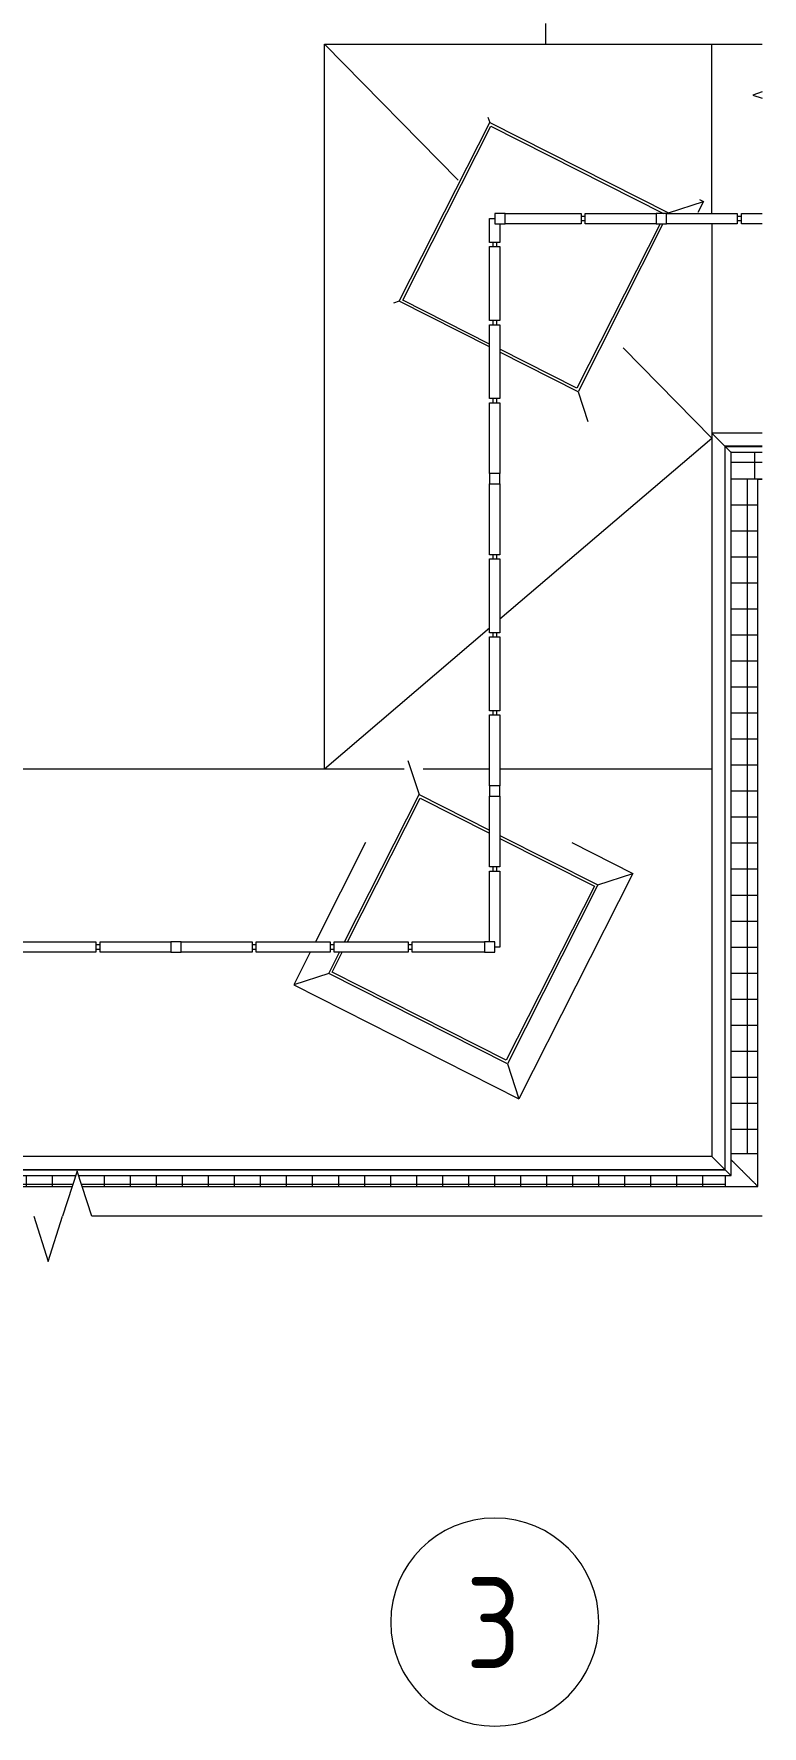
# Model space of a CAD drawing. Header units: millimetres. Extents: x -515342 to 330399, y -224905 to 507333.
# Drawn here: x -411701 to -408901, y 485872 to 492376 of the extents above; entities that cross this region are included whole.
import ezdxf

# ---------------------------------------------------------------- set-up
doc = ezdxf.new("R2010")
doc.units = ezdxf.units.MM
doc.layers.get('0').update_dxf_attribs({"lineweight": 0})
for name, color, linetype, lineweight in [('Аннотация', 7, 'Continuous', 0), ('Витраж', 7, 'Continuous', 0), ('Крыша', 7, 'Continuous', 0), ('Обобщенные модели', 7, 'Continuous', 0), ('Ограждение', 7, 'Continuous', 0), ('Оси', 7, 'Continuous', 0), ('Стены', 7, 'Continuous', 0), ('Стены наружные', 7, 'Continuous', 0), ('Узлы', 7, 'Continuous', 0)]:
    doc.layers.add(name, color=color, linetype=linetype, lineweight=lineweight)
doc.styles.add('GOST Common', font='', dxfattribs={"width": 0.9, "height": 350})
doc.styles.get('GOST Common').set_extended_font_data('GOST Common')

# ---------------------------------------------------------------- blocks, each defined once
blk = doc.blocks.new('FP_1-О_АР_П_Крыша - фрагмент 1')
at = {"layer": 'Обобщенные модели'}
for p, q in [((11433.4, -116.4), (14183.4, -116.4)), ((11505, -125.2), (11505, -83.6)), ((11605, -125.2), (11605, -83.6)), ((11705, -125.2), (11705, -83.6)), ((11805, -125.2), (11805, -83.6)), ((11905, -125.2), (11905, -83.6)), ((12005, -125.2), (12005, -83.6)), ((12105, -125.2), (12105, -83.6)), ((12205, -125.2), (12205, -83.6)), ((12305, -125.2), (12305, -83.6)), ((12405, -125.2), (12405, -83.6)), ((12505, -125.2), (12505, -83.6)), ((12605, -125.2), (12605, -83.6)), ((12705, -125.2), (12705, -83.6)), ((12805, -125.2), (12805, -83.6)), ((12905, -125.2), (12905, -83.6)), ((13005, -125.2), (13005, -83.6)), ((13105, -125.2), (13105, -83.6)), ((13205, -125.2), (13205, -83.6)), ((13305, -125.2), (13305, -83.6)), ((13405, -125.2), (13405, -83.6)), ((13505, -125.2), (13505, -83.6)), ((13605, -125.2), (13605, -83.6)), ((13705, -125.2), (13705, -83.6)), ((13805, -125.2), (13805, -83.6)), ((13905, -125.2), (13905, -83.6)), ((14005, -125.2), (14005, -83.6)), ((14105, -125.2), (14105, -83.6)), ((14215.7, -116.4), (16690.9, -116.4)), ((14305, -125.2), (14305, -83.6)), ((14405, -125.2), (14405, -83.6)), ((14505, -125.2), (14505, -83.6)), ((14605, -125.2), (14605, -83.6)), ((14705, -125.2), (14705, -83.6)), ((14805, -125.2), (14805, -83.6)), ((14905, -125.2), (14905, -83.6)), ((15005, -125.2), (15005, -83.6)), ((15105, -125.2), (15105, -83.6)), ((15205, -125.2), (15205, -83.6)), ((15305, -125.2), (15305, -83.6)), ((15405, -125.2), (15405, -83.6)), ((15505, -125.2), (15505, -83.6)), ((15605, -125.2), (15605, -83.6)), ((15705, -125.2), (15705, -83.6)), ((15805, -125.2), (15805, -83.6)), ((15905, -125.2), (15905, -83.6)), ((16005, -125.2), (16005, -83.6)), ((16105, -125.2), (16105, -83.6)), ((16205, -125.2), (16205, -83.6)), ((16305, -125.2), (16305, -83.6)), ((16405, -125.2), (16405, -83.6)), ((16505, -125.2), (16505, -83.6)), ((16605, -125.2), (16605, -83.6))]:
    blk.add_line(p, q, dxfattribs=at)
blk = doc.blocks.new('Влж_Решетка для желоба - Решетка 125-9884270-О_АР_П_Крыша - фрагмент 1')
at = {"layer": 'Обобщенные модели'}
for p, q in [((11433.4, -125), (14180.6, -125)), ((14218.5, -125), (16690.9, -125)), ((16690.9, -83.5), (16690.9, -125))]:
    blk.add_line(p, q, dxfattribs=at)
blk.add_blockref('FP_1-О_АР_П_Крыша - фрагмент 1', (0, 0), dxfattribs=at)
blk = doc.blocks.new('FP_2-О_АР_П_Крыша - фрагмент 1')
at = {"layer": 'Обобщенные модели'}
for p, q in [((95, -22.3), (95, -41.4)), ((95, -41.4), (95, -83.6)), ((195, -22.3), (195, -41.4)), ((195, -41.4), (195, -83.6)), ((295, -22.3), (295, -41.4)), ((295, -41.4), (295, -83.6)), ((395, -22.3), (395, -41.4)), ((395, -41.4), (395, -83.6)), ((495, -22.3), (495, -41.4)), ((495, -41.4), (495, -83.6)), ((595, -22.3), (595, -41.4)), ((595, -41.4), (595, -83.6)), ((695, -22.3), (695, -41.4)), ((695, -41.4), (695, -83.6)), ((795, -22.3), (795, -41.4)), ((795, -41.4), (795, -83.6)), ((895, -22.3), (895, -41.4)), ((895, -41.4), (895, -83.6)), ((995, -22.3), (995, -41.4)), ((995, -41.4), (995, -83.6)), ((1095, -22.3), (1095, -41.4)), ((1095, -41.4), (1095, -83.6)), ((1195, -22.3), (1195, -41.4)), ((1195, -41.4), (1195, -83.6)), ((1295, -22.3), (1295, -41.4)), ((1295, -41.4), (1295, -83.6)), ((1395, -22.3), (1395, -41.4)), ((1395, -41.4), (1395, -83.6)), ((1495, -22.3), (1495, -41.4)), ((1495, -41.4), (1495, -83.6)), ((1595, -22.1), (1595, -41.4)), ((1595, -41.4), (1595, -83.6)), ((1695, -22.1), (1695, -41.4)), ((1695, -41.4), (1695, -83.6)), ((1795, -22.2), (1795, -41.4)), ((1795, -41.4), (1795, -83.6)), ((1895, -22.2), (1895, -41.4)), ((1895, -41.4), (1895, -83.6)), ((1995, -22.2), (1995, -41.4)), ((1995, -41.4), (1995, -83.6)), ((2095, -22.2), (2095, -41.4)), ((2095, -41.4), (2095, -83.6)), ((2195, -22.2), (2195, -41.4)), ((2195, -41.4), (2195, -83.6)), ((2295, -22.3), (2295, -41.4)), ((2295, -41.4), (2295, -83.6)), ((2395, -22.3), (2395, -41.4)), ((2395, -41.4), (2395, -83.6)), ((2495, -22.3), (2495, -41.4)), ((2495, -41.4), (2495, -83.6)), ((0, -86.1), (2594, -86.1)), ((95, -83.6), (95, -125.2)), ((195, -83.6), (195, -125.2)), ((295, -83.6), (295, -125.2)), ((395, -83.6), (395, -125.2)), ((495, -83.6), (495, -125.2)), ((595, -83.6), (595, -125.2)), ((695, -83.6), (695, -125.2)), ((795, -83.6), (795, -125.2)), ((895, -83.6), (895, -125.2)), ((995, -83.6), (995, -125.2)), ((1095, -83.6), (1095, -125.2)), ((1195, -83.6), (1195, -125.2)), ((1295, -83.6), (1295, -125.2)), ((1395, -83.6), (1395, -125.2)), ((1495, -83.6), (1495, -125.2)), ((1595, -83.6), (1595, -125.2)), ((1695, -83.6), (1695, -125.2)), ((1795, -83.6), (1795, -125.2)), ((1895, -83.6), (1895, -125.2)), ((1995, -83.6), (1995, -125.2)), ((2095, -83.6), (2095, -125.2)), ((2195, -83.6), (2195, -125.2)), ((2295, -83.6), (2295, -125.2)), ((2395, -83.6), (2395, -125.2)), ((2495, -83.6), (2495, -125.2))]:
    blk.add_line(p, q, dxfattribs=at)
blk = doc.blocks.new('Влж_Решетка для желоба - Решетка 125-9912537-О_АР_П_Крыша - фрагмент 1')
at = {"layer": 'Обобщенные модели'}
for p, q in [((0, -125), (0, -22.2)), ((2594, -22.2), (2594, -125)), ((0, -125), (2594, -125))]:
    blk.add_line(p, q, dxfattribs=at)
blk.add_blockref('FP_2-О_АР_П_Крыша - фрагмент 1', (0, 0), dxfattribs=at)
blk = doc.blocks.new('Влж_Детали для желоба - Угол 90гр 125-9912461-О_АР_П_Крыша - фрагмент 1')
at = {"layer": 'Обобщенные модели'}
for p, q in [((1, 63.5), (1, 79.5)), ((92.5, 63.5), (1, 63.5)), ((92.5, 63.5), (92.5, 62.5))]:
    blk.add_line(p, q, dxfattribs=at)
blk = doc.blocks.new('Влж_Детали для желоба - Угол 90гр 125-9912225-О_АР_П_Крыша - фрагмент 1')
at = {"layer": 'Обобщенные модели'}
for p, q in [((-126, 155), (-125, 155)), ((-126, 155), (-126, -63.5)), ((-125, 62.4), (-125, -62.5)), ((-126, -63.5), (92.5, -63.5)), ((-125, -62.5), (0, -62.5)), ((92.5, -62.5), (92.5, -63.5))]:
    blk.add_line(p, q, dxfattribs=at)
blk.add_open_spline([(-22, 40.4), (-22.8, 39.7), (-25.8, 36.7), (-30, 32.5), (-34.8, 27.7), (-38.6, 23.9), (-42.4, 20.1), (-46.3, 16.2), (-50.3, 12.2), (-54.3, 8.2), (-58.4, 4.1), (-62.5, 0), (-66.6, -4.1), (-70.7, -8.2), (-74.7, -12.2), (-78.7, -16.2), (-82.6, -20.1), (-86.4, -23.9), (-90.2, -27.7), (-93.8, -31.3), (-97.2, -34.7), (-101.7, -39.2), (-105.8, -43.3), (-109.5, -47), (-113, -50.5), (-116.8, -54.3), (-120.4, -57.9), (-123.9, -61.4), (-125, -62.5), (-125, -62.5)], degree=3, knots=[0.2759446, 0.2759446, 0.2759446, 0.2759446, 0.2916667, 0.3333333, 0.3541667, 0.375, 0.3958333, 0.4166667, 0.4375, 0.4583333, 0.4791667, 0.5, 0.5208333, 0.5416667, 0.5625, 0.5833333, 0.6041667, 0.625, 0.6458333, 0.6666667, 0.6875, 0.7083333, 0.75, 0.7708333, 0.7916667, 0.8333333, 0.875, 0.9166667, 1, 1, 1, 1], dxfattribs=at)
blk = doc.blocks.new('FP_3-О_АР_П_Крыша - фрагмент 1')
at = {"layer": 'Обобщенные модели'}
for p, q in [((22.3, -59.7), (141.9, -59.7)), ((114.1, -41.4), (114.1, -22.3)), ((114.1, -83.6), (114.1, -41.4)), ((114.1, -125), (114.1, -83.6))]:
    blk.add_line(p, q, dxfattribs=at)
blk = doc.blocks.new('Влж_Решетка для желоба - Решетка 125-9912624-О_АР_П_Крыша - фрагмент 1')
at = {"layer": 'Обобщенные модели'}
blk.add_line((124.7, -125), (141.9, -125), dxfattribs=at)
blk.add_blockref('FP_3-О_АР_П_Крыша - фрагмент 1', (0, 0), dxfattribs=at)
blk = doc.blocks.new('СД_Люблино_Фасады_rvt-1-О_АР_П_Крыша - фрагмент 1')
at = {"layer": 'Обобщенные модели', "lineweight": 9}
for name, p in [('Влж_Решетка для желоба - Решетка 125-9912624-О_АР_П_Крыша - фрагмент 1', (16885.9, 1924)), ('Влж_Решетка для желоба - Решетка 125-9884270-О_АР_П_Крыша - фрагмент 1', (195, -795))]:
    blk.add_blockref(name, p, dxfattribs=at)
for name, p, rotation in [('Влж_Решетка для желоба - Решетка 125-9912537-О_АР_П_Крыша - фрагмент 1', (16885.9, -795), 90.0000000000001), ('Влж_Детали для желоба - Угол 90гр 125-9912461-О_АР_П_Крыша - фрагмент 1', (16948.4, 1799), 270.0000000000001), ('Влж_Детали для желоба - Угол 90гр 125-9912225-О_АР_П_Крыша - фрагмент 1', (16948.4, -795), 90.0000000000001)]:
    blk.add_blockref(name, p, dxfattribs=dict(at, rotation=rotation))
blk = doc.blocks.new('Ограждение - Ограждение-9809147-О_АР_П_Крыша - фрагмент 1')
at = {"layer": 'Ограждение'}
for p, q in [((16885, 1924.9), (16835, 1974.9)), ((16885, 1924.9), (16885, -855)), ((17027.9, 1924.9), (16885, 1924.9)), ((16886.2, -856.2), (16886.2, 1923.8)), ((16906.8, 1903.2), (16886.2, 1923.8)), ((16886.2, 1923.8), (17027.9, 1923.8)), ((16908.4, -878.4), (16908.4, 1901.5)), ((16908.4, 1901.5), (17027.9, 1901.5)), ((16885, -855), (16835, -805)), ((11628.4, -855), (16885, -855)), ((11628.4, -856.2), (16886.2, -856.2)), ((11628.4, -878.4), (14389.1, -878.4)), ((14400, -878.4), (16908.4, -878.4)), ((16906.8, -876.8), (16886.2, -856.2))]:
    blk.add_line(p, q, dxfattribs=at)
for points in [[(16886.2, 1923.8), (16885.9, 1924), (16885.5, 1924.4), (16885.1, 1924.8), (16885, 1924.9), (16885, 1924.9)], [(16908.4, 1901.5), (16908.4, 1901.5), (16908.3, 1901.6), (16907.7, 1902.2), (16907.1, 1902.8), (16906.8, 1903.2)], [(16886.2, -856.2), (16885.9, -855.9), (16885.5, -855.5), (16885.1, -855.1), (16885, -855), (16885, -855)], [(16908.4, -878.4), (16908.4, -878.4), (16908.3, -878.3), (16907.7, -877.7), (16907.1, -877.1), (16906.8, -876.8)]]:
    blk.add_open_spline(points, degree=3, dxfattribs=at)
blk = doc.blocks.new('Прямоугольный импост - АР_Импост_16х16 _вертикальное заполнение ограждений_-10061087-О_АР_П_Крыша - фрагмент 1')
at = {"layer": 'Витраж', "lineweight": 18}
for p, q in [((-8, 8), (8, 8)), ((-8, -8), (-8, 8)), ((8, 8), (8, -8)), ((8, -8), (-8, -8))]:
    blk.add_line(p, q, dxfattribs=at)
blk = doc.blocks.new('Прямоугольный импост - АР_Импост_40х40 _поручень ограждения на кровле_-10061120-О_АР_П_Крыша - фрагмент 1')
at = {"layer": 'Витраж', "lineweight": 18}
for p, q in [((-20, 20), (20, 20)), ((-20, -20), (-20, 20)), ((20, 20), (20, -20)), ((20, -20), (-20, -20))]:
    blk.add_line(p, q, dxfattribs=at)
blk = doc.blocks.new('Прямоугольный импост - АР_Импост_40х40 _поручень ограждения на кровле_-10061089-О_АР_П_Крыша - фрагмент 1')
at = {"layer": 'Витраж'}
for p, q in [((16948, 2808), (16948, 2820)), ((16948, 2820), (17027.9, 2820)), ((16948, 2780), (16948, 2792)), ((17027.9, 2780), (16948, 2780))]:
    blk.add_line(p, q, dxfattribs=at)
blk = doc.blocks.new('Прямоугольный импост - АР_Импост_40х40 _поручень ограждения на кровле_-10061107-О_АР_П_Крыша - фрагмент 1')
at = {"layer": 'Витраж'}
for p, q in [((16660, 2820), (16932, 2820)), ((16932, 2820), (16932, 2808)), ((16932, 2780), (16660, 2780)), ((16932, 2792), (16932, 2780))]:
    blk.add_line(p, q, dxfattribs=at)
blk = doc.blocks.new('Прямоугольный импост - АР_Импост_40х40 _поручень ограждения на кровле_-V4-О_АР_П_Крыша - фрагмент 1')
at = {"layer": 'Витраж'}
for p, q in [((16348, 2808), (16348, 2820)), ((16348, 2820), (16620, 2820)), ((16348, 2780), (16348, 2792)), ((16620, 2780), (16348, 2780))]:
    blk.add_line(p, q, dxfattribs=at)
blk = doc.blocks.new('Прямоугольный импост - АР_Импост_40х40 _поручень ограждения на кровле_-10061163-О_АР_П_Крыша - фрагмент 1')
at = {"layer": 'Витраж'}
for p, q in [((16040, 2820), (16332, 2820)), ((16332, 2820), (16332, 2808)), ((16332, 2780), (16040, 2780)), ((16332, 2792), (16332, 2780))]:
    blk.add_line(p, q, dxfattribs=at)
blk = doc.blocks.new('Прямоугольный импост - АР_Импост_40х40 _стойка ограждения на кровле_-10061404-О_АР_П_Крыша - фрагмент 1')
at = {"layer": 'Витраж', "lineweight": 18}
for p, q in [((0, 20), (-40, 20)), ((-40, 20), (-40, -20)), ((0, -20), (0, 20)), ((-40, -20), (0, -20))]:
    blk.add_line(p, q, dxfattribs=at)
blk = doc.blocks.new('Прямоугольный импост - АР_Импост_40х40 _стойка ограждения на кровле_-10058719-О_АР_П_Крыша - фрагмент 1')
at = {"layer": 'Витраж', "lineweight": 18}
for p, q in [((-20, 20), (20, 20)), ((-20, -20), (-20, 20)), ((20, 20), (20, -20)), ((20, -20), (-20, -20))]:
    blk.add_line(p, q, dxfattribs=at)
blk = doc.blocks.new('Прямоугольный импост - АР_Импост_40х40 _поручень ограждения на кровле_-10061411-О_АР_П_Крыша - фрагмент 1')
at = {"layer": 'Витраж'}
for p, q in [((15980, 2800), (16000, 2800)), ((15980, 2708), (15980, 2800)), ((16020, 2780), (16020, 2708)), ((15992, 2708), (15980, 2708)), ((16020, 2708), (16008, 2708))]:
    blk.add_line(p, q, dxfattribs=at)
blk = doc.blocks.new('Прямоугольный импост - АР_Импост_40х40 _поручень ограждения на кровле_-V5-О_АР_П_Крыша - фрагмент 1')
at = {"layer": 'Витраж'}
for p, q in [((15980, 2692), (15992, 2692)), ((15980, 2408), (15980, 2692)), ((16008, 2692), (16020, 2692)), ((16020, 2692), (16020, 2408)), ((15992, 2408), (15980, 2408)), ((16020, 2408), (16008, 2408))]:
    blk.add_line(p, q, dxfattribs=at)
blk = doc.blocks.new('Прямоугольный импост - АР_Импост_40х40 _поручень ограждения на кровле_-10061412-О_АР_П_Крыша - фрагмент 1')
at = {"layer": 'Витраж'}
for p, q in [((15980, 292), (15992, 292)), ((15980, 20), (15980, 292)), ((16008, 292), (16020, 292)), ((16020, 292), (16020, 0)), ((16020, 0), (16000, 0))]:
    blk.add_line(p, q, dxfattribs=at)
blk = doc.blocks.new('Прямоугольный импост - АР_Импост_40х40 _поручень ограждения на кровле_-10061694-О_АР_П_Крыша - фрагмент 1')
at = {"layer": 'Витраж', "lineweight": 18}
for p, q in [((-40, 20), (0, 20)), ((-40, -20), (-40, 20)), ((0, 20), (0, -20)), ((0, -20), (-40, -20))]:
    blk.add_line(p, q, dxfattribs=at)
blk = doc.blocks.new('Прямоугольный импост - АР_Импост_40х40 _поручень ограждения на кровле_-10061761-О_АР_П_Крыша - фрагмент 1')
at = {"layer": 'Витраж'}
for p, q in [((15683, 8), (15683, 20)), ((15683, 20), (15960, 20)), ((15683, -20), (15683, -8)), ((15960, -20), (15683, -20))]:
    blk.add_line(p, q, dxfattribs=at)
blk = doc.blocks.new('Обрыв_Прямоугольник - По умолчанию-9739459-О_АР_П_Крыша - фрагмент 1')
at = {"layer": 'Узлы'}
blk.add_line((5516.5, -8506.8), (2939.4, -8506.8), dxfattribs=at)
blk = doc.blocks.new('Ось сетки - Круг_Ø8 мм-6577-О_АР_П_Крыша - фрагмент 1')
at = {"layer": 'Оси'}
for start, end in [(360, 180), (180, 360)]:
    blk.add_arc((0, 0), 4, start, end, dxfattribs=at)

msp = doc.modelspace()

# ---------------------------------------------------------------- linework, layer by layer
at = {"layer": 'Аннотация'}
for p, q in [((-408901.0209, 492152.9504), (-408937.2032, 492141.1941)), ((-408901.0209, 492152.9504), (-408937.2032, 492141.1941)), ((-408937.2032, 492141.1941), (-408901.0209, 492129.4377)), ((-408937.2032, 492141.1941), (-408901.0209, 492129.4377)), ((-411534.3819, 488004.7814), (-411590.6905, 487831.4811)), ((-411534.3819, 488004.7814), (-411590.6905, 487831.4811)), ((-411478.0732, 487831.4811), (-411534.3819, 488004.7814)), ((-411478.0732, 487831.4811), (-411534.3819, 488004.7814)), ((-411700.6905, 487831.4811), (-411645.6905, 487658.276)), ((-411700.6905, 487831.4811), (-411645.6905, 487658.276)), ((-411645.6905, 487658.276), (-411590.6905, 487831.4811)), ((-411645.6905, 487658.276), (-411590.6905, 487831.4811))]:
    msp.add_line(p, q, dxfattribs=at)
at = {"layer": 'Крыша'}
for p, q in [((-409733.903, 492416.4811), (-409733.903, 492336.4212)), ((-410583.903, 489551.4811), (-410583.903, 492336.4212)), ((-410069.1917, 491813.5929), (-410583.903, 492336.4212)), ((-410583.903, 492336.4212), (-408901.0209, 492336.4212)), ((-409093.903, 491686.4811), (-409093.903, 492336.4212)), ((-410282.3094, 491352.7999), (-409943.9264, 492022.1256)), ((-409943.9264, 492022.1256), (-409280.0175, 491686.4811)), ((-409293.4385, 491646.4811), (-409612.9837, 491014.4169)), ((-409093.903, 491646.4811), (-409093.903, 488061.4811)), ((-409948.903, 491184.2436), (-410282.3094, 491352.7999)), ((-409612.9837, 491014.4169), (-409908.903, 491164.0213)), ((-409093.903, 490822.9237), (-409435.2167, 491169.62)), ((-408901.0209, 490841.4212), (-409093.903, 490841.4212)), ((-409908.903, 490127.4702), (-409093.903, 490822.9237)), ((-410583.903, 489551.4811), (-409948.903, 490093.3375)), ((-413283.903, 489551.4811), (-410276.5552, 489551.4811)), ((-410204.6434, 489551.4811), (-409948.903, 489551.4811)), ((-409908.903, 489551.4811), (-409093.903, 489551.4811)), ((-410494.7138, 488886.4811), (-410215.4344, 489438.8991)), ((-410215.4344, 489438.8991), (-409948.903, 489304.1519)), ((-409908.903, 489283.9296), (-409546.1087, 489100.516)), ((-409546.1087, 489100.516), (-409884.4918, 488431.1903)), ((-410553.8175, 488769.5733), (-410514.9361, 488846.4811)), ((-409884.4918, 488431.1903), (-410553.8175, 488769.5733)), ((-409093.903, 488061.4811), (-414300.4722, 488061.4811))]:
    msp.add_line(p, q, dxfattribs=at)
at = {"layer": 'Стены'}
for p, q in [((-409955.2701, 492056.6667), (-409948.3389, 492035.5617)), ((-409261.1645, 491688.1551), (-409126.8034, 491732.2808)), ((-409126.8034, 491732.2808), (-409148.1707, 491690.016)), ((-409141.4995, 491739.7106), (-409126.8034, 491732.2808)), ((-410295.7455, 491348.3873), (-410318.4384, 491340.9348)), ((-409608.5711, 491000.9807), (-409571.1057, 490886.8999)), ((-410263.075, 489583.9629), (-410219.847, 489452.3352)), ((-410425.2685, 489267.6513), (-410617.9722, 488886.4811)), ((-409632.8978, 489267.6513), (-409398.3114, 489149.0543)), ((-409398.3114, 489149.0543), (-409835.9535, 488283.393)), ((-409532.6726, 489104.9286), (-409398.3114, 489149.0543)), ((-410638.1945, 488846.4811), (-410701.6148, 488721.0351)), ((-410567.2536, 488765.1608), (-410701.6148, 488721.0351)), ((-410701.6148, 488721.0351), (-409835.9535, 488283.393)), ((-409880.0792, 488417.7542), (-409835.9535, 488283.393))]:
    msp.add_line(p, q, dxfattribs=at)
at = {"layer": 'Стены наружные'}
for p, q in [((-410295.7455, 491348.3873), (-409948.3389, 492035.5617)), ((-409948.3389, 492035.5617), (-409261.1645, 491688.1551)), ((-409261.1645, 491688.1551), (-409262.0109, 491686.4811)), ((-409282.2332, 491646.4811), (-409608.5711, 491000.9807)), ((-409948.903, 491173.0383), (-410295.7455, 491348.3873)), ((-409608.5711, 491000.9807), (-409908.903, 491152.8159)), ((-410505.9191, 488886.4811), (-410219.847, 489452.3352)), ((-410219.847, 489452.3352), (-409948.903, 489315.3572)), ((-409908.903, 489295.1349), (-409532.6726, 489104.9286)), ((-409532.6726, 489104.9286), (-409880.0792, 488417.7542)), ((-410567.2536, 488765.1608), (-410526.1414, 488846.4811)), ((-409880.0792, 488417.7542), (-410567.2536, 488765.1608))]:
    msp.add_line(p, q, dxfattribs=at)

# ---------------------------------------------------------------- block references
msp.add_blockref('СД_Люблино_Фасады_rvt-1-О_АР_П_Крыша - фрагмент 1', (-425928.903, 488866.4811))
at = {"layer": 'Витраж'}
for name, p, rotation in [('Прямоугольный импост - АР_Импост_40х40 _стойка ограждения на кровле_-10061404-О_АР_П_Крыша - фрагмент 1', (-409928.903, 491666.4811), 180), ('Прямоугольный импост - АР_Импост_40х40 _поручень ограждения на кровле_-10061107-О_АР_П_Крыша - фрагмент 1', (-407128.903, 474026.4811), 89.9999999999998), ('Прямоугольный импост - АР_Импост_40х40 _поручень ограждения на кровле_-V4-О_АР_П_Крыша - фрагмент 1', (-407128.903, 474026.4811), 90.00000000000021), ('Прямоугольный импост - АР_Импост_40х40 _поручень ограждения на кровле_-10061107-О_АР_П_Крыша - фрагмент 1', (-407128.903, 472826.4811), 89.9999999999998), ('Прямоугольный импост - АР_Импост_40х40 _поручень ограждения на кровле_-V4-О_АР_П_Крыша - фрагмент 1', (-407128.903, 472826.4811), 90.00000000000021), ('Прямоугольный импост - АР_Импост_40х40 _поручень ограждения на кровле_-V5-О_АР_П_Крыша - фрагмент 1', (-414153.903, 504866.4811), 269.9999999999998), ('Прямоугольный импост - АР_Импост_40х40 _поручень ограждения на кровле_-V5-О_АР_П_Крыша - фрагмент 1', (-413253.903, 504866.4811), 269.9999999999998), ('Прямоугольный импост - АР_Импост_40х40 _поручень ограждения на кровле_-V5-О_АР_П_Крыша - фрагмент 1', (-412953.903, 504866.4811), 269.9999999999998)]:
    msp.add_blockref(name, p, dxfattribs=dict(at, rotation=rotation))
for name, p in [('Прямоугольный импост - АР_Импост_40х40 _поручень ограждения на кровле_-10061163-О_АР_П_Крыша - фрагмент 1', (-425928.903, 488866.4811)), ('Прямоугольный импост - АР_Импост_40х40 _поручень ограждения на кровле_-V4-О_АР_П_Крыша - фрагмент 1', (-425928.903, 488866.4811)), ('Прямоугольный импост - АР_Импост_40х40 _поручень ограждения на кровле_-10061107-О_АР_П_Крыша - фрагмент 1', (-425928.903, 488866.4811)), ('Прямоугольный импост - АР_Импост_40х40 _поручень ограждения на кровле_-10061089-О_АР_П_Крыша - фрагмент 1', (-425928.903, 488866.4811)), ('Прямоугольный импост - АР_Импост_40х40 _поручень ограждения на кровле_-10061411-О_АР_П_Крыша - фрагмент 1', (-425928.903, 488866.4811)), ('Прямоугольный импост - АР_Импост_40х40 _поручень ограждения на кровле_-V5-О_АР_П_Крыша - фрагмент 1', (-425928.903, 488866.4811)), ('Прямоугольный импост - АР_Импост_40х40 _поручень ограждения на кровле_-V5-О_АР_П_Крыша - фрагмент 1', (-425928.903, 488566.4811)), ('Прямоугольный импост - АР_Импост_40х40 _поручень ограждения на кровле_-V5-О_АР_П_Крыша - фрагмент 1', (-425928.903, 487666.4811)), ('Прямоугольный импост - АР_Импост_40х40 _поручень ограждения на кровле_-V5-О_АР_П_Крыша - фрагмент 1', (-425928.903, 487366.4811)), ('Прямоугольный импост - АР_Импост_40х40 _поручень ограждения на кровле_-10061412-О_АР_П_Крыша - фрагмент 1', (-425928.903, 488866.4811)), ('Прямоугольный импост - АР_Импост_40х40 _поручень ограждения на кровле_-V4-О_АР_П_Крыша - фрагмент 1', (-427793.903, 486066.4811)), ('Прямоугольный импост - АР_Импост_40х40 _поручень ограждения на кровле_-10061107-О_АР_П_Крыша - фрагмент 1', (-427793.903, 486066.4811)), ('Прямоугольный импост - АР_Импост_40х40 _поручень ограждения на кровле_-10061761-О_АР_П_Крыша - фрагмент 1', (-425928.903, 488866.4811))]:
    msp.add_blockref(name, p, dxfattribs=at)
at = {"layer": 'Витраж', "extrusion": (0, 0, -1)}
for name, p, rotation in [('Прямоугольный импост - АР_Импост_40х40 _поручень ограждения на кровле_-10061120-О_АР_П_Крыша - фрагмент 1', (409288.903, 491666.4811), 180), ('Прямоугольный импост - АР_Импост_16х16 _вертикальное заполнение ограждений_-10061087-О_АР_П_Крыша - фрагмент 1', (409588.903, 491666.4811), 180), ('Прямоугольный импост - АР_Импост_16х16 _вертикальное заполнение ограждений_-10061087-О_АР_П_Крыша - фрагмент 1', (408988.903, 491666.4811), 180), ('Прямоугольный импост - АР_Импост_16х16 _вертикальное заполнение ограждений_-10061087-О_АР_П_Крыша - фрагмент 1', (409928.903, 491566.4811), 90.00000000000007), ('Прямоугольный импост - АР_Импост_16х16 _вертикальное заполнение ограждений_-10061087-О_АР_П_Крыша - фрагмент 1', (409928.903, 491266.4811), 90.00000000000007), ('Прямоугольный импост - АР_Импост_16х16 _вертикальное заполнение ограждений_-10061087-О_АР_П_Крыша - фрагмент 1', (409928.903, 490966.4811), 90.00000000000007), ('Прямоугольный импост - АР_Импост_40х40 _стойка ограждения на кровле_-10058719-О_АР_П_Крыша - фрагмент 1', (409928.903, 490666.4811), 90.00000000000007), ('Прямоугольный импост - АР_Импост_16х16 _вертикальное заполнение ограждений_-10061087-О_АР_П_Крыша - фрагмент 1', (409928.903, 490366.4811), 90.00000000000007), ('Прямоугольный импост - АР_Импост_16х16 _вертикальное заполнение ограждений_-10061087-О_АР_П_Крыша - фрагмент 1', (409928.903, 490066.4811), 90.00000000000007), ('Прямоугольный импост - АР_Импост_16х16 _вертикальное заполнение ограждений_-10061087-О_АР_П_Крыша - фрагмент 1', (409928.903, 489766.4811), 90.00000000000007), ('Прямоугольный импост - АР_Импост_40х40 _стойка ограждения на кровле_-10058719-О_АР_П_Крыша - фрагмент 1', (409928.903, 489466.4811), 90.00000000000007), ('Прямоугольный импост - АР_Импост_16х16 _вертикальное заполнение ограждений_-10061087-О_АР_П_Крыша - фрагмент 1', (409928.903, 489166.4811), 90.00000000000007), ('Прямоугольный импост - АР_Импост_16х16 _вертикальное заполнение ограждений_-10061087-О_АР_П_Крыша - фрагмент 1', (411453.903, 488866.4811), 180), ('Прямоугольный импост - АР_Импост_40х40 _стойка ограждения на кровле_-10058719-О_АР_П_Крыша - фрагмент 1', (411153.903, 488866.4811), 180), ('Прямоугольный импост - АР_Импост_16х16 _вертикальное заполнение ограждений_-10061087-О_АР_П_Крыша - фрагмент 1', (410853.903, 488866.4811), 180), ('Прямоугольный импост - АР_Импост_16х16 _вертикальное заполнение ограждений_-10061087-О_АР_П_Крыша - фрагмент 1', (410553.903, 488866.4811), 180), ('Прямоугольный импост - АР_Импост_16х16 _вертикальное заполнение ограждений_-10061087-О_АР_П_Крыша - фрагмент 1', (410253.903, 488866.4811), 180), ('Прямоугольный импост - АР_Импост_40х40 _поручень ограждения на кровле_-10061694-О_АР_П_Крыша - фрагмент 1', (409928.903, 488866.4811), 180)]:
    msp.add_blockref(name, p, dxfattribs=dict(at, rotation=rotation))
at = {"layer": 'Ограждение'}
msp.add_blockref('Ограждение - Ограждение-9809147-О_АР_П_Крыша - фрагмент 1', (-425928.903, 488866.4811), dxfattribs=at)
at = {"layer": 'Оси', "xscale": 99.99999999999993, "yscale": 99.99999999999993, "zscale": 99.99999999999993}
msp.add_blockref('Ось сетки - Круг_Ø8 мм-6577-О_АР_П_Крыша - фрагмент 1', (-409928.903, 486271.8396), dxfattribs=at)
at = {"layer": 'Узлы'}
msp.add_blockref('Обрыв_Прямоугольник - По умолчанию-9739459-О_АР_П_Крыша - фрагмент 1', (-414417.4781, 496338.2897), dxfattribs=at)

# ---------------------------------------------------------------- texts
at = {"layer": 'Оси', "insert": (-410039.9836, 486444.3729), "char_height": 350, "width": 266.961937, "attachment_point": 1, "style": 'GOST Common'}
msp.add_mtext('\\fGOST Common|b0|i0|c204|p34|;\\W.9;3', dxfattribs=at)

doc.saveas('drawing.dxf')
